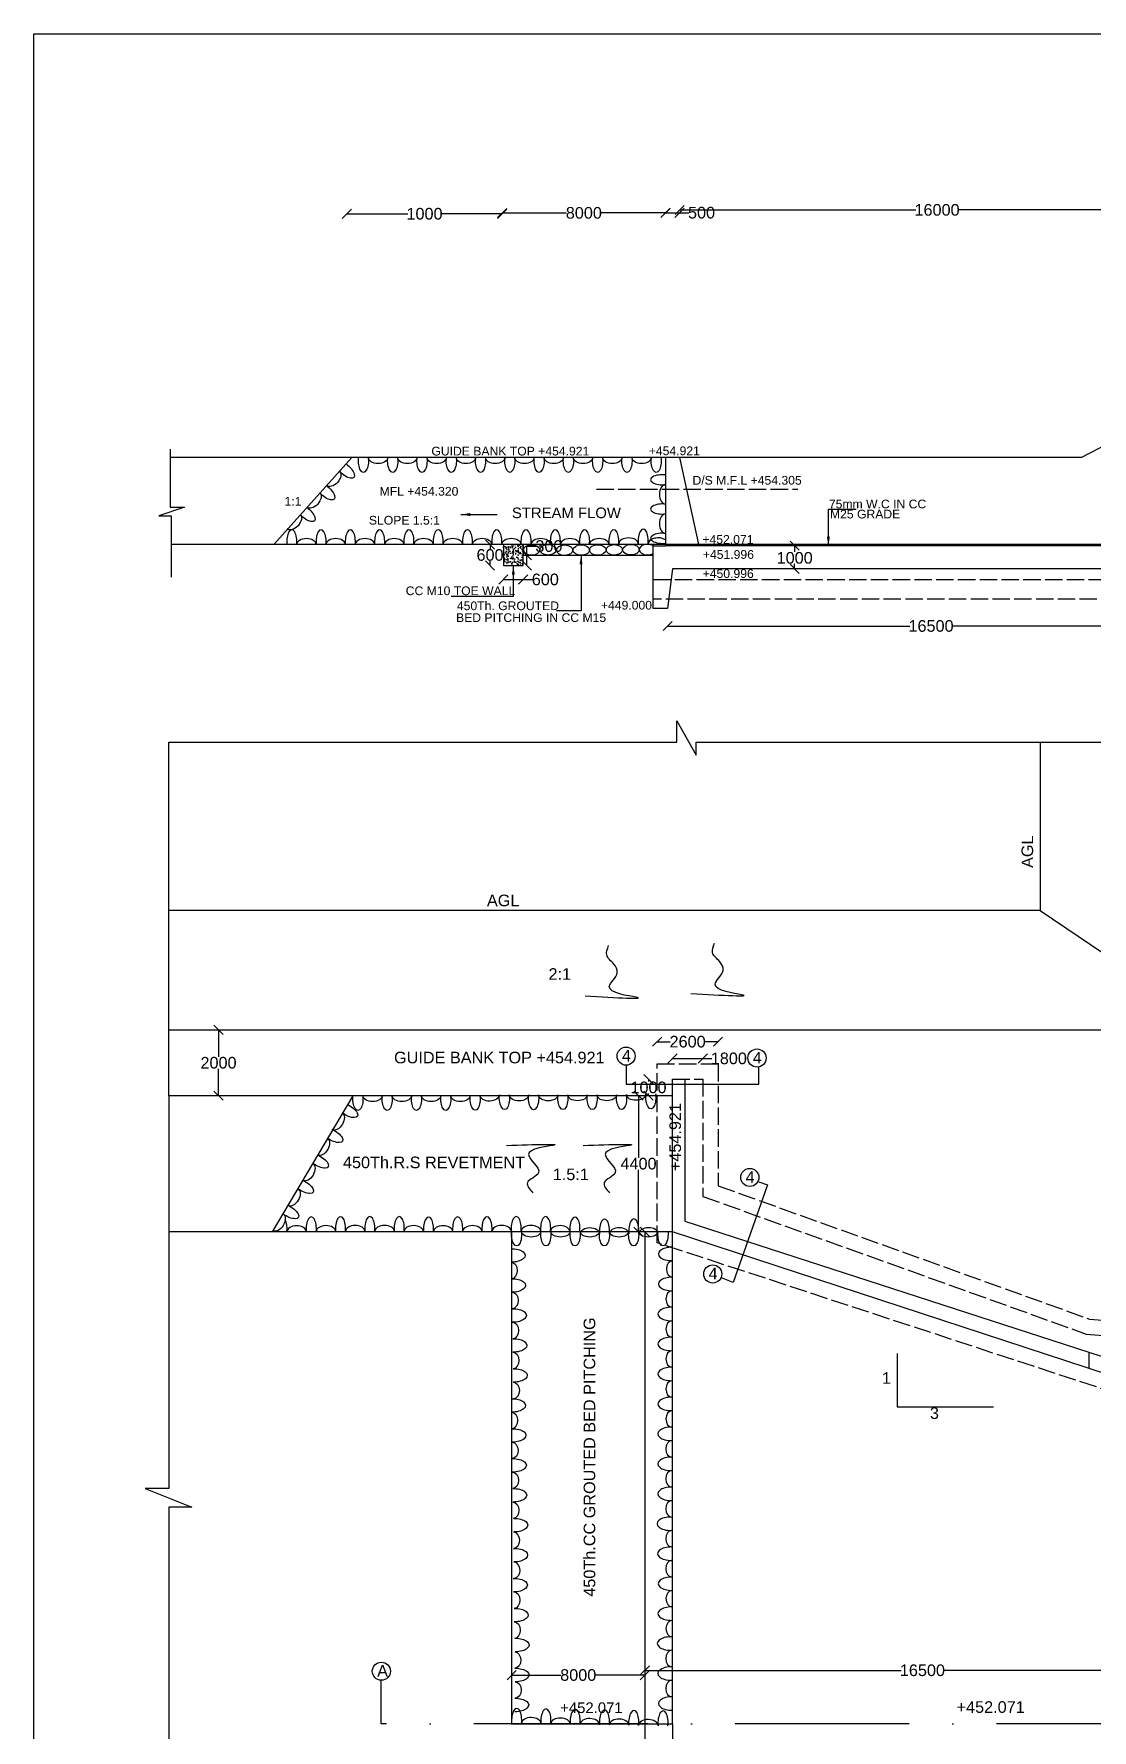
# Model space of a CAD drawing. Header units: millimetres. Extents: x 5124 to 6568637, y 2311 to 91879094.
# Drawn here: x 3696927 to 3707858, y 45938943 to 45956476 of the extents above; entities that cross this region are included whole.
import ezdxf

# ---------------------------------------------------------------- set-up
doc = ezdxf.new("R2010")
doc.units = ezdxf.units.MM
doc.header["$MEASUREMENT"] = 0
doc.linetypes.add('ACAD_ISO02W100', pattern=[15, 12, -3])
doc.linetypes.add('ACAD_ISO10W100', pattern=[18, 12, -3, 0, -3])
for name, color, linetype in [('DIMENSION', 7, 'Continuous'), ('DRAWING', 7, 'Continuous'), ('TEXT', 7, 'Continuous')]:
    doc.layers.add(name, color=color, linetype=linetype)
doc.styles.get("Standard").update_dxf_attribs({"font": 'arial.ttf', "height": 120})
doc.dimstyles.get("Standard").update_dxf_attribs({"dimtxt": 200, "dimasz": 110, "dimexe": 0.18, "dimexo": 0.0625, "dimgap": 0.09, "dimtad": 0, "dimtih": 1, "dimtoh": 1, "dimdec": 0, "dimzin": 0, "dimdsep": 46, "dimtxsty": 'Standard', "dimblk": 'OBLIQUE', "dimcen": 0.09, "dimse1": 1, "dimse2": 1, "dimadec": 0, "dimazin": 0, "dimtfac": 1, "dimtdec": 0, "dimtofl": 0, "dimtmove": 0, "dimatfit": 3, "dimfxl": 1, "dimtolj": 1, "dimtzin": 0, "dimarcsym": 0})

# ---------------------------------------------------------------- blocks, each defined once
blk = doc.blocks.new('_Oblique')
at = {"color": 0, "linetype": 'ByBlock', "lineweight": -2}
blk.add_line((-0.5, -0.5), (0.5, 0.5), dxfattribs=at)
blk = doc.blocks.new('*D90')
at = {"layer": 'Defpoints', "color": 0, "linetype": 'Continuous'}
for p in [(3700160, 45954596), (3701764, 45954617), (3701764, 45954596)]:
    blk.add_point(p, dxfattribs=at)
at = {"layer": 'DIMENSION', "color": 0, "linetype": 'Continuous', "lineweight": -2}
for p, q in [((3700160, 45954617), (3700789, 45954617)), ((3701764, 45954617), (3701136, 45954617))]:
    blk.add_line(p, q, dxfattribs=at)
at = {"layer": 'DIMENSION', "color": 0, "linetype": 'Continuous', "lineweight": -2, "xscale": 95, "yscale": 95, "zscale": 95, "rotation": 180}
blk.add_blockref('_Oblique', (3700160, 45954617), dxfattribs=at)
at = {"layer": 'DIMENSION', "color": 0, "linetype": 'Continuous', "lineweight": -2, "xscale": 95, "yscale": 95, "zscale": 95}
blk.add_blockref('_Oblique', (3701764, 45954617), dxfattribs=at)
at = {"layer": 'DIMENSION', "color": 0, "linetype": 'Continuous', "insert": (3700962, 45954617), "char_height": 120, "attachment_point": 5}
blk.add_mtext('\\A1;1000', dxfattribs=at)
blk = doc.blocks.new('*D91')
at = {"layer": 'Defpoints', "color": 0, "linetype": 'Continuous'}
for p in [(3701764, 45954596), (3703452, 45954626), (3703452, 45952097)]:
    blk.add_point(p, dxfattribs=at)
at = {"layer": 'DIMENSION', "color": 0, "linetype": 'Continuous', "lineweight": -2}
for p, q in [((3701764, 45954626), (3702429, 45954626)), ((3703452, 45954626), (3702787, 45954626))]:
    blk.add_line(p, q, dxfattribs=at)
at = {"layer": 'DIMENSION', "color": 0, "linetype": 'Continuous', "lineweight": -2, "xscale": 95, "yscale": 95, "zscale": 95, "rotation": 180}
blk.add_blockref('_Oblique', (3701764, 45954626), dxfattribs=at)
at = {"layer": 'DIMENSION', "color": 0, "linetype": 'Continuous', "lineweight": -2, "xscale": 95, "yscale": 95, "zscale": 95}
blk.add_blockref('_Oblique', (3703452, 45954626), dxfattribs=at)
at = {"layer": 'DIMENSION', "color": 0, "linetype": 'Continuous', "insert": (3702608, 45954626), "char_height": 120, "attachment_point": 5}
blk.add_mtext('\\A1;8000', dxfattribs=at)
blk = doc.blocks.new('*D92')
at = {"layer": 'Defpoints', "color": 0, "linetype": 'Continuous'}
for p in [(3703597, 45954628), (3703452, 45952097), (3703597, 45952097)]:
    blk.add_point(p, dxfattribs=at)
at = {"layer": 'DIMENSION', "color": 0, "linetype": 'Continuous', "lineweight": -2}
for p, q in [((3703452, 45954628), (3703597, 45954628)), ((3703597, 45954628), (3703692, 45954628))]:
    blk.add_line(p, q, dxfattribs=at)
at = {"layer": 'DIMENSION', "color": 0, "linetype": 'Continuous', "lineweight": -2, "xscale": 95, "yscale": 95, "zscale": 95, "rotation": 180}
blk.add_blockref('_Oblique', (3703452, 45954628), dxfattribs=at)
at = {"layer": 'DIMENSION', "color": 0, "linetype": 'Continuous', "lineweight": -2, "xscale": 95, "yscale": 95, "zscale": 95}
blk.add_blockref('_Oblique', (3703597, 45954628), dxfattribs=at)
at = {"layer": 'DIMENSION', "color": 0, "linetype": 'Continuous', "insert": (3703824, 45954628), "char_height": 120, "attachment_point": 5}
blk.add_mtext('\\A1;500', dxfattribs=at)
blk = doc.blocks.new('*D93')
at = {"layer": 'Defpoints', "color": 0, "linetype": 'Continuous'}
for p in [(3703598, 45954628), (3708916, 45954657), (3708916, 45952704)]:
    blk.add_point(p, dxfattribs=at)
at = {"layer": 'DIMENSION', "color": 0, "linetype": 'Continuous', "lineweight": -2}
for p, q in [((3703598, 45954657), (3706037, 45954657)), ((3708916, 45954657), (3706477, 45954657))]:
    blk.add_line(p, q, dxfattribs=at)
at = {"layer": 'DIMENSION', "color": 0, "linetype": 'Continuous', "lineweight": -2, "xscale": 95, "yscale": 95, "zscale": 95, "rotation": 180}
blk.add_blockref('_Oblique', (3703598, 45954657), dxfattribs=at)
at = {"layer": 'DIMENSION', "color": 0, "linetype": 'Continuous', "lineweight": -2, "xscale": 95, "yscale": 95, "zscale": 95}
blk.add_blockref('_Oblique', (3708916, 45954657), dxfattribs=at)
at = {"layer": 'DIMENSION', "color": 0, "linetype": 'Continuous', "insert": (3706257, 45954657), "char_height": 120, "attachment_point": 5}
blk.add_mtext('\\A1;16000', dxfattribs=at)
blk = doc.blocks.new('*D106')
at = {"layer": 'Defpoints', "color": 0, "linetype": 'Continuous'}
for p in [(3701776, 45950982), (3701982, 45950982), (3701982, 45950837)]:
    blk.add_point(p, dxfattribs=at)
at = {"layer": 'DIMENSION', "color": 0, "linetype": 'Continuous', "lineweight": -2}
for p, q in [((3701776, 45950837), (3701982, 45950837)), ((3701982, 45950837), (3702078, 45950837))]:
    blk.add_line(p, q, dxfattribs=at)
at = {"layer": 'DIMENSION', "color": 0, "linetype": 'Continuous', "lineweight": -2, "xscale": 95, "yscale": 95, "zscale": 95, "rotation": 180}
blk.add_blockref('_Oblique', (3701776, 45950837), dxfattribs=at)
at = {"layer": 'DIMENSION', "color": 0, "linetype": 'Continuous', "lineweight": -2, "xscale": 95, "yscale": 95, "zscale": 95}
blk.add_blockref('_Oblique', (3701982, 45950837), dxfattribs=at)
at = {"layer": 'DIMENSION', "color": 0, "linetype": 'Continuous', "insert": (3702210, 45950837), "char_height": 120, "attachment_point": 5}
blk.add_mtext('\\A1;600', dxfattribs=at)
blk = doc.blocks.new('*D107')
at = {"layer": 'Defpoints', "color": 0, "linetype": 'Continuous'}
for p in [(3701639, 45951198), (3701776, 45951198), (3701776, 45950982)]:
    blk.add_point(p, dxfattribs=at)
at = {"layer": 'DIMENSION', "color": 0, "linetype": 'Continuous', "lineweight": -2}
for p, q in [((3701639, 45951198), (3701639, 45951151)), ((3701639, 45950982), (3701639, 45951028))]:
    blk.add_line(p, q, dxfattribs=at)
at = {"layer": 'DIMENSION', "color": 0, "linetype": 'Continuous', "lineweight": -2, "xscale": 95, "yscale": 95, "zscale": 95}
for p, rotation in [((3701639, 45951198), 90), ((3701639, 45950982), 270)]:
    blk.add_blockref('_Oblique', p, dxfattribs=dict(at, rotation=rotation))
at = {"layer": 'DIMENSION', "color": 0, "linetype": 'Continuous', "insert": (3701639, 45951090), "char_height": 120, "attachment_point": 5}
blk.add_mtext('\\A1;600', dxfattribs=at)
blk = doc.blocks.new('*D108')
at = {"layer": 'Defpoints', "color": 0, "linetype": 'Continuous'}
for p in [(3701982.5, 45951087), (3702019.5, 45951087), (3701982.5, 45950981.5)]:
    blk.add_point(p, dxfattribs=at)
at = {"layer": 'DIMENSION', "color": 0, "linetype": 'Continuous', "lineweight": -2}
for p, q in [((3702019.5, 45951087), (3702019.5, 45951182)), ((3702019.5, 45951182), (3702114.5, 45951182)), ((3702019.5, 45950981.5), (3702019.5, 45951087))]:
    blk.add_line(p, q, dxfattribs=at)
at = {"layer": 'DIMENSION', "color": 0, "linetype": 'Continuous', "lineweight": -2, "xscale": 95, "yscale": 95, "zscale": 95}
for p, rotation in [((3702019.5, 45951087), 90), ((3702019.5, 45950981.5), 270)]:
    blk.add_blockref('_Oblique', p, dxfattribs=dict(at, rotation=rotation))
at = {"layer": 'DIMENSION', "color": 0, "linetype": 'Continuous', "insert": (3702246.909236, 45951182), "char_height": 120, "attachment_point": 5}
blk.add_mtext('\\A1;300', dxfattribs=at)
blk = doc.blocks.new('*D205')
at = {"layer": 'Defpoints', "color": 0, "linetype": 'Continuous'}
for p in [(3704362, 45951186), (3704786, 45951186), (3704362, 45950948)]:
    blk.add_point(p, dxfattribs=at)
at = {"layer": 'DIMENSION', "color": 0, "linetype": 'Continuous', "lineweight": -2}
for p, q in [((3704786, 45951186), (3704786, 45951122)), ((3704786, 45950948), (3704786, 45950999))]:
    blk.add_line(p, q, dxfattribs=at)
at = {"layer": 'DIMENSION', "color": 0, "linetype": 'Continuous', "lineweight": -2, "xscale": 95, "yscale": 95, "zscale": 95}
for p, rotation in [((3704786, 45951186), 90), ((3704786, 45950948), 270)]:
    blk.add_blockref('_Oblique', p, dxfattribs=dict(at, rotation=rotation))
at = {"layer": 'DIMENSION', "color": 0, "linetype": 'Continuous', "insert": (3704786, 45951060), "char_height": 120, "attachment_point": 5}
blk.add_mtext('\\A1;1000', dxfattribs=at)
blk = doc.blocks.new('*D109')
at = {"layer": 'Defpoints', "color": 0, "linetype": 'Continuous'}
for p in [(3708916, 45950948), (3703474, 45950536), (3708916, 45950356)]:
    blk.add_point(p, dxfattribs=at)
at = {"layer": 'DIMENSION', "color": 0, "linetype": 'Continuous', "lineweight": -2}
for p, q in [((3703474, 45950356), (3705975, 45950356)), ((3708916, 45950356), (3706415, 45950356))]:
    blk.add_line(p, q, dxfattribs=at)
at = {"layer": 'DIMENSION', "color": 0, "linetype": 'Continuous', "lineweight": -2, "xscale": 95, "yscale": 95, "zscale": 95, "rotation": 180}
blk.add_blockref('_Oblique', (3703474, 45950356), dxfattribs=at)
at = {"layer": 'DIMENSION', "color": 0, "linetype": 'Continuous', "lineweight": -2, "xscale": 95, "yscale": 95, "zscale": 95}
blk.add_blockref('_Oblique', (3708916, 45950356), dxfattribs=at)
at = {"layer": 'DIMENSION', "color": 0, "linetype": 'Continuous', "insert": (3706195, 45950356), "char_height": 120, "attachment_point": 5}
blk.add_mtext('\\A1;16500', dxfattribs=at)
blk = doc.blocks.new('*D137')
at = {"layer": 'Defpoints', "color": 0, "linetype": 'Continuous'}
for p in [(3703994.5, 45946059), (3703366, 45945829), (3703994.5, 45945829)]:
    blk.add_point(p, dxfattribs=at)
at = {"layer": 'DIMENSION', "color": 0, "linetype": 'Continuous', "lineweight": -2}
for p, q in [((3703366, 45946059), (3703500.16, 45946059)), ((3703994.5, 45946059), (3703860.34, 45946059))]:
    blk.add_line(p, q, dxfattribs=at)
at = {"layer": 'DIMENSION', "color": 0, "linetype": 'Continuous', "lineweight": -2, "xscale": 95, "yscale": 95, "zscale": 95, "rotation": 180}
blk.add_blockref('_Oblique', (3703366, 45946059), dxfattribs=at)
at = {"layer": 'DIMENSION', "color": 0, "linetype": 'Continuous', "lineweight": -2, "xscale": 95, "yscale": 95, "zscale": 95}
blk.add_blockref('_Oblique', (3703994.5, 45946059), dxfattribs=at)
at = {"layer": 'DIMENSION', "color": 0, "linetype": 'Continuous', "insert": (3703680.25, 45946059), "char_height": 120, "attachment_point": 5}
blk.add_mtext('\\A1;2600', dxfattribs=at)
blk = doc.blocks.new('*D138')
at = {"layer": 'Defpoints', "color": 0, "linetype": 'Continuous'}
for p in [(3703837, 45945886), (3703523, 45945672), (3703837, 45945672)]:
    blk.add_point(p, dxfattribs=at)
at = {"layer": 'DIMENSION', "color": 0, "linetype": 'Continuous', "lineweight": -2}
for p, q in [((3703523, 45945886), (3703837, 45945886)), ((3703837, 45945886), (3703932, 45945886))]:
    blk.add_line(p, q, dxfattribs=at)
at = {"layer": 'DIMENSION', "color": 0, "linetype": 'Continuous', "lineweight": -2, "xscale": 95, "yscale": 95, "zscale": 95, "rotation": 180}
blk.add_blockref('_Oblique', (3703523, 45945886), dxfattribs=at)
at = {"layer": 'DIMENSION', "color": 0, "linetype": 'Continuous', "lineweight": -2, "xscale": 95, "yscale": 95, "zscale": 95}
blk.add_blockref('_Oblique', (3703837, 45945886), dxfattribs=at)
at = {"layer": 'DIMENSION', "color": 0, "linetype": 'Continuous', "insert": (3704106, 45945886), "char_height": 120, "attachment_point": 5}
blk.add_mtext('\\A1;1800', dxfattribs=at)
blk = doc.blocks.new('*D139')
at = {"layer": 'Defpoints', "color": 0, "linetype": 'Continuous'}
for p in [(3703276, 45945672), (3703523, 45945672), (3703523, 45945501)]:
    blk.add_point(p, dxfattribs=at)
at = {"layer": 'DIMENSION', "color": 0, "linetype": 'Continuous', "lineweight": -2}
for p, q in [((3703276, 45945672), (3703276, 45945648)), ((3703276, 45945501), (3703276, 45945525))]:
    blk.add_line(p, q, dxfattribs=at)
at = {"layer": 'DIMENSION', "color": 0, "linetype": 'Continuous', "lineweight": -2, "xscale": 95, "yscale": 95, "zscale": 95}
for p, rotation in [((3703276, 45945672), 90), ((3703276, 45945501), 270)]:
    blk.add_blockref('_Oblique', p, dxfattribs=dict(at, rotation=rotation))
at = {"layer": 'DIMENSION', "color": 0, "linetype": 'Continuous', "insert": (3703276, 45945586), "char_height": 120, "attachment_point": 5}
blk.add_mtext('\\A1;1000', dxfattribs=at)
blk = doc.blocks.new('*D140')
at = {"layer": 'Defpoints', "color": 0, "linetype": 'Continuous'}
for p in [(3703366, 45945501), (3703173, 45944094), (3703324, 45944094)]:
    blk.add_point(p, dxfattribs=at)
at = {"layer": 'DIMENSION', "color": 0, "linetype": 'Continuous', "lineweight": -2}
for p, q in [((3703173, 45945501), (3703173, 45944859)), ((3703173, 45944094), (3703173, 45944736))]:
    blk.add_line(p, q, dxfattribs=at)
at = {"layer": 'DIMENSION', "color": 0, "linetype": 'Continuous', "lineweight": -2, "xscale": 95, "yscale": 95, "zscale": 95}
for p, rotation in [((3703173, 45945501), 90), ((3703173, 45944094), 270)]:
    blk.add_blockref('_Oblique', p, dxfattribs=dict(at, rotation=rotation))
at = {"layer": 'DIMENSION', "color": 0, "linetype": 'Continuous', "insert": (3703173, 45944798), "char_height": 120, "attachment_point": 5}
blk.add_mtext('\\A1;4400', dxfattribs=at)
blk = doc.blocks.new('*D141')
at = {"layer": 'Defpoints', "color": 0, "linetype": 'Continuous'}
for p in [(3703277, 45944094), (3703239, 45933812), (3703652, 45933812)]:
    blk.add_point(p, dxfattribs=at)
at = {"layer": 'DIMENSION', "color": 0, "linetype": 'Continuous', "lineweight": -2}
for p, q in [((3703239, 45944094), (3703239, 45938636)), ((3703239, 45933812), (3703239, 45938514))]:
    blk.add_line(p, q, dxfattribs=at)
at = {"layer": 'DIMENSION', "color": 0, "linetype": 'Continuous', "lineweight": -2, "xscale": 95, "yscale": 95, "zscale": 95}
for p, rotation in [((3703239, 45944094), 90), ((3703239, 45933812), 270)]:
    blk.add_blockref('_Oblique', p, dxfattribs=dict(at, rotation=rotation))
at = {"layer": 'DIMENSION', "color": 0, "linetype": 'Continuous', "insert": (3703239, 45938575), "char_height": 120, "attachment_point": 5}
blk.add_mtext('\\A1;31000', dxfattribs=at)
blk = doc.blocks.new('*D142')
at = {"layer": 'Defpoints', "color": 0, "linetype": 'Continuous'}
for p in [(3701862, 45939512), (3703239, 45939512), (3703239, 45939512)]:
    blk.add_point(p, dxfattribs=at)
at = {"layer": 'DIMENSION', "color": 0, "linetype": 'Continuous', "lineweight": -2}
for p, q in [((3701862, 45939512), (3702371, 45939512)), ((3703239, 45939512), (3702729, 45939512))]:
    blk.add_line(p, q, dxfattribs=at)
at = {"layer": 'DIMENSION', "color": 0, "linetype": 'Continuous', "lineweight": -2, "xscale": 95, "yscale": 95, "zscale": 95, "rotation": 180}
blk.add_blockref('_Oblique', (3701862, 45939512), dxfattribs=at)
at = {"layer": 'DIMENSION', "color": 0, "linetype": 'Continuous', "lineweight": -2, "xscale": 95, "yscale": 95, "zscale": 95}
blk.add_blockref('_Oblique', (3703239, 45939512), dxfattribs=at)
at = {"layer": 'DIMENSION', "color": 0, "linetype": 'Continuous', "insert": (3702550, 45939512), "char_height": 120, "attachment_point": 5}
blk.add_mtext('\\A1;8000', dxfattribs=at)
blk = doc.blocks.new('*D143')
at = {"layer": 'Defpoints', "color": 0, "linetype": 'Continuous'}
for p in [(3703239, 45939512), (3708972, 45939584), (3708972, 45939561)]:
    blk.add_point(p, dxfattribs=at)
at = {"layer": 'DIMENSION', "color": 0, "linetype": 'Continuous', "lineweight": -2}
for p, q in [((3703239, 45939561), (3705886, 45939561)), ((3708972, 45939561), (3706326, 45939561))]:
    blk.add_line(p, q, dxfattribs=at)
at = {"layer": 'DIMENSION', "color": 0, "linetype": 'Continuous', "lineweight": -2, "xscale": 95, "yscale": 95, "zscale": 95, "rotation": 180}
blk.add_blockref('_Oblique', (3703239, 45939561), dxfattribs=at)
at = {"layer": 'DIMENSION', "color": 0, "linetype": 'Continuous', "lineweight": -2, "xscale": 95, "yscale": 95, "zscale": 95}
blk.add_blockref('_Oblique', (3708972, 45939561), dxfattribs=at)
at = {"layer": 'DIMENSION', "color": 0, "linetype": 'Continuous', "insert": (3706106, 45939561), "char_height": 120, "attachment_point": 5}
blk.add_mtext('\\A1;16500', dxfattribs=at)
blk = doc.blocks.new('*D208')
at = {"layer": 'Defpoints', "color": 0, "linetype": 'Continuous'}
for p in [(3698834, 45946182), (3698834, 45946182), (3698834, 45945501)]:
    blk.add_point(p, dxfattribs=at)
at = {"layer": 'DIMENSION', "color": 0, "linetype": 'Continuous', "lineweight": -2}
for p, q in [((3698834, 45946182), (3698834, 45945903)), ((3698834, 45945501), (3698834, 45945780))]:
    blk.add_line(p, q, dxfattribs=at)
at = {"layer": 'DIMENSION', "color": 0, "linetype": 'Continuous', "lineweight": -2, "xscale": 95, "yscale": 95, "zscale": 95}
for p, rotation in [((3698834, 45946182), 90), ((3698834, 45945501), 270)]:
    blk.add_blockref('_Oblique', p, dxfattribs=dict(at, rotation=rotation))
at = {"layer": 'DIMENSION', "color": 0, "linetype": 'Continuous', "insert": (3698834, 45945841), "char_height": 120, "attachment_point": 5}
blk.add_mtext('\\A1;2000', dxfattribs=at)

msp = doc.modelspace()

# ---------------------------------------------------------------- hatches: boundary and pattern name
at = {"layer": 'DRAWING', "linetype": 'Continuous'}
h = msp.add_hatch(dxfattribs=at)
h.set_pattern_fill('AR-CONC', color=256, scale=10, style=0)
h.set_pattern_definition([(50, (0, 0), (71.72601826, -6.2752135), [7.5, -82.5]), (355, (0, 0), (-13.87513336, 75.21921337), [6, -66]), (100.4514, (5.98, -0.52), (57.85093817, 68.94395421), [6.374019, -70.1142112]), (46.1842, (0, 20), (106.72410486, -16.55190143), [11.25, -123.75]), (96.6356, (8.89, 18.62), (93.46627055, 97.4117871), [9.5610288, -105.1713]), (351.1842, (0, 20), (93.46619451, 97.4118601), [9, -99]), (21, (10, 15), (59.69070521, -40.26188907), [7.5, -82.5]), (326, (10, 15), (24.33153319, 72.5150045), [6, -66]), (71.4514, (14.974, 11.645), (84.02226286, 32.25304967), [6.374019, -70.1142112]), (37.5, (0, 0), (1.215985532, 33.289385383), [0, -65.2, 0, -67, 0, -66.25]), (7.5, (0, 0), (26.306953744, 39.441171188), [0, -38.2, 0, -63.7, 0, -25.25]), (327.5, (-22.3, 0), (53.382243617, -2.255487173), [0, -25, 0, -78, 0, -103.5]), (317.5, (-32.3, 0), (58.318616934, 10.010498233), [0, -32.5, 0, -51.8, 0, -73.5])])
h.paths.add_polyline_path([(3701982.5, 45951197.5), (3701776.5, 45951197.5), (3701776.5, 45950981.5), (3701982.5, 45950981.5)])

# ---------------------------------------------------------------- linework, layer by layer
at = {"layer": 'Defpoints', "linetype": 'Continuous'}
msp.add_lwpolyline([(3696927, 45956476.5), (3742372, 45956476.5), (3742372, 45926989), (3696927, 45926989)], close=True, dxfattribs=at)
at = {"layer": 'DIMENSION', "linetype": 'Continuous'}
for points in [[(3703044.5, 45945816.3), (3703044.5, 45945620), (3704414.5, 45945620), (3704414.5, 45945795.5)], [(3704416, 45944609), (3704505, 45944578.5), (3704149.5, 45943571), (3704028.5, 45943617)]]:
    msp.add_lwpolyline(points, dxfattribs=at)
for centre in [(3703044.5, 45945910), (3704397.2, 45945890.2), (3704322.7, 45944656.2), (3703939.7, 45943658.2), (3700516.2, 45939551.7)]:
    msp.add_circle(centre, 93.7, dxfattribs=at)
at = {"layer": 'DRAWING', "linetype": 'Continuous'}
for p, q in [((3703523.1, 45944094.2), (3703523.1, 45945671.9)), ((3708972.5, 45942304.3), (3703523.1, 45944094.2))]:
    msp.add_line(p, q, dxfattribs=at)
at = {"layer": 'DRAWING', "linetype": 'ACAD_ISO02W100', "ltscale": 15}
for p, q in [((3703523.1, 45945671.9), (3703837.4, 45945671.9)), ((3703837.4, 45945671.9), (3703837.4, 45944460)), ((3703837.4, 45944460), (3707798.4, 45943037.3)), ((3707798.4, 45943037.3), (3708958.6, 45942934.1))]:
    msp.add_line(p, q, dxfattribs=at)
at = {"layer": 'DRAWING', "linetype": 'Continuous'}
for points in [[(3708916, 45952704.5), (3707750, 45952097), (3703451.5, 45952097)], [(3698333.5, 45952185.5), (3698333.5, 45951586), (3698481.5, 45951586), (3698217, 45951494.5), (3698344, 45951494.5), (3698344, 45950861)], [(3703451.5, 45952097), (3698330, 45952097)], [(3700210.5, 45952097), (3699404.5, 45951197.5)], [(3703451.5, 45952097), (3703451.5, 45951185.5)], [(3703597, 45952097), (3703794.5, 45951185.5)], [(3703451.5, 45951197.5), (3698344, 45951197.5)], [(3708915, 45951197.5), (3703451.5, 45951197.5)], [(3708916, 45950948), (3703525, 45950948), (3703473.5, 45950535.5), (3703323, 45950535.5), (3703323, 45951185.5), (3703451.5, 45951185.5)], [(3708915, 45951185.5), (3703451.5, 45951185.5)], [(3698319.5, 45945501), (3698319.5, 45949156.5), (3703568.5, 45949156.5), (3703568.5, 45949377), (3703768, 45949020), (3703768, 45949156.5), (3712672, 45949156.5), (3712672, 45949470), (3712852, 45948980), (3712852, 45949156.5), (3718802, 45949156.5)], [(3707322, 45949156.5), (3707322, 45947415), (3698319.5, 45947415)], [(3707322, 45947415), (3709149, 45946181.5)], [(3698319.5, 45946181.5), (3709149, 45946181.5)], [(3703652, 45945671.9), (3703652, 45944203.5), (3708972.5, 45942477.5)], [(3698319.5, 45945501), (3698319.5, 45941439.5), (3698076.5, 45941439.5), (3698559.5, 45941247.5), (3698319.5, 45941247.5), (3698319.5, 45937846), (3697992, 45937846), (3698636, 45937617.5), (3698377, 45937617.5), (3698377, 45931278.5), (3735415, 45931278.5), (3735395.5, 45939008)], [(3703523.1, 45945501), (3698319.5, 45945501)], [(3700223, 45945501), (3699388.5, 45944094.2)], [(3703523.1, 45944094.2), (3698327, 45944094.2)], [(3705844.5, 45942837.5), (3705844.5, 45942285.5), (3706841.5, 45942285.5)], [(3707825, 45942849.8), (3707824.2, 45942681.5)], [(3703523.1, 45939008), (3703523.1, 45933921.8)]]:
    msp.add_lwpolyline(points, dxfattribs=at)
at = {"layer": 'DRAWING', "linetype": 'ACAD_ISO02W100', "ltscale": 15}
for points in [[(3702737.5, 45951769), (3704818.5, 45951769)], [(3708972.5, 45942139), (3703366, 45943980.5), (3703366, 45945829), (3703994.5, 45945829), (3703994.5, 45944570.5), (3707832.5, 45943192), (3708972.5, 45943090.5)]]:
    msp.add_lwpolyline(points, dxfattribs=at)
at = {"layer": 'DRAWING', "linetype": 'Continuous'}
for points in [[(3701982.5, 45951197.5), (3701776.5, 45951197.5), (3701776.5, 45950981.5), (3701982.5, 45950981.5)], [(3703323, 45951197.5), (3701982.5, 45951197.5), (3701982.5, 45951087), (3703323, 45951087)], [(3703523.1, 45944094.2), (3701861.5, 45944094.2), (3701861.5, 45939008), (3703523.1, 45939008)]]:
    msp.add_lwpolyline(points, close=True, dxfattribs=at)
at = {"layer": 'DRAWING', "linetype": 'ACAD_ISO02W100', "ltscale": 15}
msp.add_lwpolyline([(3703323, 45950838), (3709709.5, 45950838), (3709709.5, 45950632), (3703323, 45950632)], close=True, dxfattribs=at)
at = {"layer": 'DRAWING', "linetype": 'ACAD_ISO10W100', "ltscale": 150}
msp.add_lwpolyline([(3735671.5, 45939008), (3700513, 45939008), (3700513, 45939462.5)], dxfattribs=at)
at = {"layer": 'DRAWING', "extrusion": (0, 0, -1)}
for centre, major_axis, ratio, start_param, end_param in [((3700331, 45952067.5), (0, -124), 0.4233871, 4.4721825, 8.0941882), ((3700482.2, 45952097), (-100.3, 0), 0.6159741, 3.1415927, 6.2831853), ((3700633.5, 45952067.5), (0, -124), 0.4233871, 4.4721825, 8.0941882), ((3700784.7, 45952097), (-100.3, 0), 0.6159741, 3.1415927, 6.2831853), ((3700936, 45952067.5), (0, -124), 0.4233871, 4.4721825, 8.0941882), ((3701087.2, 45952097), (-100.3, 0), 0.6159741, 3.1415927, 6.2831853), ((3701238.5, 45952067.5), (0, -124), 0.4233871, 4.4721825, 8.0941882), ((3701389.7, 45952097), (-100.3, 0), 0.6159741, 3.1415927, 6.2831853), ((3701541, 45952067.5), (0, -124), 0.4233871, 4.4721825, 8.0941882), ((3701692.2, 45952097), (-100.3, 0), 0.6159741, 3.1415927, 6.2831853), ((3701843.5, 45952067.5), (0, -124), 0.4233871, 4.4721825, 8.0941882), ((3701994.7, 45952097), (-100.3, 0), 0.6159741, 3.1415927, 6.2831853), ((3702145.9, 45952067.5), (0, -124), 0.4233871, 4.4721825, 8.0941882), ((3702297.2, 45952097), (-100.3, 0), 0.6159741, 3.1415927, 6.2831853), ((3702448.4, 45952067.3), (0, -124), 0.4233871, 4.4721825, 8.0941882), ((3702599.7, 45952096.8), (-100.3, 0), 0.6159741, 3.1415927, 6.2831853), ((3702750.9, 45952067.3), (0, -124), 0.4233871, 4.4721825, 8.0941882), ((3702902.2, 45952096.8), (-100.3, 0), 0.6159741, 3.1415927, 6.2831853), ((3703053.4, 45952067.3), (0, -124), 0.4233871, 4.4721825, 8.0941882), ((3703204.7, 45952096.8), (-100.3, 0), 0.6159741, 3.1415927, 6.2831853), ((3703355.9, 45952067.3), (0, -124), 0.4233871, 4.4721825, 8.0941882), ((3700016.9, 45951881.9), (-67.5, -74.1), 0.6159741, 3.1415927, 6.2831853), ((3700140.5, 45951973.9), (91.7, -83.5), 0.4233871, 4.4721825, 8.0941882), ((3699813.3, 45951658.2), (-67.5, -74.1), 0.6159741, 3.1415927, 6.2831853), ((3699813.3, 45951658.2), (-67.5, -74.1), 0.6159741, 3.1415927, 6.2831853), ((3699936.9, 45951750.2), (91.7, -83.5), 0.4233871, 4.4721825, 8.0941882), ((3699733.3, 45951526.4), (91.7, -83.5), 0.4233871, 4.4721825, 8.0941882), ((3699609.7, 45951434.4), (-67.5, -74.1), 0.6159741, 3.1415927, 6.2831853), ((3699609.7, 45951434.4), (-67.5, -74.1), 0.6159741, 3.1415927, 6.2831853), ((3700162.7, 45945351.7), (106.7, -63.2), 0.4233871, 4.4721825, 8.0941882), ((3700274, 45945471.9), (0.1, -124), 0.4233871, 4.4721825, 8.0941882), ((3700425.2, 45945501.6), (-100.3, -0.1), 0.6159741, 3.1415927, 6.2831853), ((3700576.5, 45945472.2), (0.1, -124), 0.4233871, 4.4721825, 8.0941882), ((3700727.7, 45945501.8), (-100.3, -0.1), 0.6159741, 3.1415927, 6.2831853), ((3700879, 45945472.4), (0.1, -124), 0.4233871, 4.4721825, 8.0941882), ((3701030.2, 45945502), (-100.3, -0.1), 0.6159741, 3.1415927, 6.2831853), ((3701181.5, 45945472.6), (0.1, -124), 0.4233871, 4.4721825, 8.0941882), ((3701332.7, 45945502.2), (-100.3, -0.1), 0.6159741, 3.1415927, 6.2831853), ((3701484.6, 45945474), (2.8, -124), 0.4233871, 4.4721825, 8.0941882), ((3701635.2, 45945506.9), (-100.2, -2.3), 0.6159741, 3.1415927, 6.2831853), ((3701787, 45945480.9), (2.8, -124), 0.4233871, 4.4721825, 8.0941882), ((3701937.8, 45945509.8), (-100.3, -0.1), 0.6159741, 3.1415927, 6.2831853), ((3702089.1, 45945480.5), (0.1, -124), 0.4233871, 4.4721825, 8.0941882), ((3702240.3, 45945510.1), (-100.3, -0.1), 0.6159741, 3.1415927, 6.2831853), ((3702391.6, 45945480.7), (0.1, -124), 0.4233871, 4.4721825, 8.0941882), ((3702542.8, 45945510.3), (-100.3, -0.1), 0.6159741, 3.1415927, 6.2831853), ((3702694.1, 45945480.9), (0.1, -124), 0.4233871, 4.4721825, 8.0941882), ((3702845.3, 45945510.5), (-100.3, -0.1), 0.6159741, 3.1415927, 6.2831853), ((3702997.2, 45945482.3), (2.8, -124), 0.4233871, 4.4721825, 8.0941882), ((3703147.7, 45945515.2), (-100.2, -2.3), 0.6159741, 3.1415927, 6.2831853), ((3703299.6, 45945489.2), (2.8, -124), 0.4233871, 4.4721825, 8.0941882), ((3700060.2, 45945236.6), (-51.1, -86.3), 0.6159741, 3.1415927, 6.2831853), ((3699908.3, 45944974.9), (-49.2, -87.4), 0.6159741, 3.1415927, 6.2831853), ((3700008.2, 45945092.2), (108.1, -60.8), 0.4233871, 4.4721825, 8.0941882), ((3699859.8, 45944828.6), (108.1, -60.8), 0.4233871, 4.4721825, 8.0941882), ((3699757.9, 45944712.4), (-51.1, -86.3), 0.6159741, 3.1415927, 6.2831853), ((3699603.8, 45944452.1), (-51.1, -86.3), 0.6159741, 3.1415927, 6.2831853), ((3699706.2, 45944567.2), (106.7, -63.2), 0.4233871, 4.4721825, 8.0941882), ((3699552.1, 45944307), (106.7, -63.2), 0.4233871, 4.4721825, 8.0941882), ((3699449.6, 45944191.9), (-51.1, -86.3), 0.6159741, 3.1415927, 6.2831853), ((3701913.1, 45944071.6), (0, -124), 0.4233871, 4.4721825, 8.0941882), ((3702064.4, 45944101.1), (-100.3, 0), 0.6159741, 3.1415927, 6.2831853), ((3702215.6, 45944071.6), (0, -124), 0.4233871, 4.4721825, 8.0941882), ((3702366.9, 45944101.1), (-100.3, 0), 0.6159741, 3.1415927, 6.2831853), ((3702518.1, 45944071.6), (0, -124), 0.4233871, 4.4721825, 8.0941882), ((3702669.4, 45944101.1), (-100.3, 0), 0.6159741, 3.1415927, 6.2831853), ((3702820.6, 45944071.6), (0, -124), 0.4233871, 4.4721825, 8.0941882), ((3702971.8, 45944101.1), (-100.3, 0), 0.6159741, 3.1415927, 6.2831853), ((3703123.1, 45944071.6), (0, -124), 0.4233871, 4.4721825, 8.0941882), ((3703274.3, 45944101.1), (-100.3, 0), 0.6159741, 3.1415927, 6.2831853), ((3703425.6, 45944071.6), (0, -124), 0.4233871, 4.4721825, 8.0941882), ((3701862.4, 45943849.5), (139, 1.8), 0.5, 4.6728103, 7.8935603), ((3701858.9, 45943694.2), (1.1, -85.2), 0.7243402, 3.1415927, 6.2831853), ((3701866.4, 45943538.8), (139, 1.8), 0.5, 4.6728103, 7.8935603), ((3701868.3, 45943383.5), (1.1, -85.2), 0.7243402, 3.1415927, 6.2831853), ((3701875.8, 45943228.8), (139, 1.8), 0.5, 4.6728103, 7.8935603), ((3701872.3, 45943073.5), (1.1, -85.2), 0.7243402, 3.1415927, 6.2831853), ((3701879.8, 45942918.9), (139, 1.8), 0.5, 4.6728103, 7.8935603), ((3701876.3, 45942763.6), (1.1, -85.2), 0.7243402, 3.1415927, 6.2831853), ((3701883.7, 45942609), (139, 1.8), 0.5, 4.6728103, 7.8935603), ((3701880.2, 45942453.7), (1.1, -85.2), 0.7243402, 3.1415927, 6.2831853), ((3701866.1, 45942299.1), (139, 1.8), 0.5, 4.6728103, 7.8935603), ((3701862.6, 45942143.8), (1.1, -85.2), 0.7243402, 3.1415927, 6.2831853), ((3701871.3, 45941989.7), (139, 1.8), 0.5, 4.6728103, 7.8935603), ((3701867.7, 45941834.4), (1.1, -85.2), 0.7243402, 3.1415927, 6.2831853), ((3701875.2, 45941679.8), (139, 1.8), 0.5, 4.6728103, 7.8935603), ((3701871.7, 45941525.1), (1.1, -85.2), 0.7243402, 3.1415927, 6.2831853), ((3701879.2, 45941370.5), (139, 1.8), 0.5, 4.6728103, 7.8935603), ((3701875.7, 45941215.1), (1.1, -85.2), 0.7243402, 3.1415927, 6.2831853), ((3701889.8, 45941061.1), (139, 1.8), 0.5, 4.6728103, 7.8935603), ((3701880.8, 45940905.8), (1.1, -85.2), 0.7243402, 3.1415927, 6.2831853), ((3701888.3, 45940751.2), (139, 1.8), 0.5, 4.6728103, 7.8935603), ((3701884.8, 45940595.9), (1.1, -85.2), 0.7243402, 3.1415927, 6.2831853), ((3701885.6, 45940441.1), (139, 1.8), 0.5, 4.6728103, 7.8935603), ((3701886, 45940286.4), (1.1, -85.2), 0.7243402, 3.1415927, 6.2831853), ((3701893.5, 45940131.8), (139, 1.8), 0.5, 4.6728103, 7.8935603), ((3701890, 45939976.5), (1.1, -85.2), 0.7243402, 3.1415927, 6.2831853), ((3701904.1, 45939822.5), (139, 1.8), 0.5, 4.6728103, 7.8935603), ((3701895.1, 45939667.1), (1.1, -85.2), 0.7243402, 3.1415927, 6.2831853), ((3701902.6, 45939512.5), (139, 1.8), 0.5, 4.6728103, 7.8935603), ((3701899.1, 45939357.2), (1.1, -85.2), 0.7243402, 3.1415927, 6.2831853), ((3701899.9, 45939202.5), (139, 1.8), 0.5, 4.6728103, 7.8935603)]:
    msp.add_ellipse(centre, major_axis=major_axis, ratio=ratio, start_param=start_param, end_param=end_param, dxfattribs=at)
at = {"layer": 'DRAWING'}
for centre, major_axis, ratio, start_param, end_param in [((3703422, 45951868), (-124, 0), 0.4233871, 4.4721825, 8.0941882), ((3703422, 45951868), (-124, 0), 0.4233871, 4.4721825, 8.0941882), ((3703451.5, 45951716.8), (0, -100.3), 0.6159741, 3.1415927, 6.2831853), ((3703451.5, 45951716.8), (0, -100.3), 0.6159741, 3.1415927, 6.2831853), ((3703422, 45951565.5), (-124, 0), 0.4233871, 4.4721825, 8.0941882), ((3703422, 45951565.5), (-124, 0), 0.4233871, 4.4721825, 8.0941882), ((3703221.6, 45951234.7), (0, 124), 0.4233871, 4.4721825, 8.0941882), ((3703451.5, 45951414.3), (0, -100.3), 0.6159741, 3.1415927, 6.2831853), ((3703451.5, 45951414.3), (0, -100.3), 0.6159741, 3.1415927, 6.2831853), ((3699591, 45951227), (0, 124), 0.4233871, 4.4721825, 8.0941882), ((3699742.2, 45951197.5), (-100.3, 0), 0.6159741, 3.1415927, 6.2831853), ((3699893.5, 45951227), (0, 124), 0.4233871, 4.4721825, 8.0941882), ((3700044.7, 45951197.5), (-100.3, 0), 0.6159741, 3.1415927, 6.2831853), ((3700196, 45951227), (0, 124), 0.4233871, 4.4721825, 8.0941882), ((3700347.2, 45951197.5), (-100.3, 0), 0.6159741, 3.1415927, 6.2831853), ((3700498.5, 45951227), (0, 124), 0.4233871, 4.4721825, 8.0941882), ((3700649.7, 45951197.5), (-100.3, 0), 0.6159741, 3.1415927, 6.2831853), ((3700801, 45951227), (0, 124), 0.4233871, 4.4721825, 8.0941882), ((3700952.2, 45951197.5), (-100.3, 0), 0.6159741, 3.1415927, 6.2831853), ((3701103.5, 45951227), (0, 124), 0.4233871, 4.4721825, 8.0941882), ((3701254.7, 45951197.5), (-100.3, 0), 0.6159741, 3.1415927, 6.2831853), ((3701405.9, 45951227), (0, 124), 0.4233871, 4.4721825, 8.0941882), ((3701557.2, 45951197.5), (-100.3, 0), 0.6159741, 3.1415927, 6.2831853), ((3701708.4, 45951227), (0, 124), 0.4233871, 4.4721825, 8.0941882), ((3701859.7, 45951197.5), (-100.3, 0), 0.6159741, 3.1415927, 6.2831853), ((3702010.9, 45951227), (0, 124), 0.4233871, 4.4721825, 8.0941882), ((3702162.2, 45951197.5), (-100.3, 0), 0.6159741, 3.1415927, 6.2831853), ((3702313.4, 45951227), (0, 124), 0.4233871, 4.4721825, 8.0941882), ((3702464.7, 45951197.5), (-100.3, 0), 0.6159741, 3.1415927, 6.2831853), ((3702615.9, 45951227), (0, 124), 0.4233871, 4.4721825, 8.0941882), ((3702767.2, 45951197.5), (-100.3, 0), 0.6159741, 3.1415927, 6.2831853), ((3702918.4, 45951227), (0, 124), 0.4233871, 4.4721825, 8.0941882), ((3703070.3, 45951205.2), (-100.3, 0), 0.6159741, 3.1415927, 6.2831853), ((3703372.8, 45951205.2), (-100.3, 0), 0.6159741, 4.9401433, 6.2831853), ((3703373.1, 45951207), (-100.3, 0), 0.6159741, 3.8149506, 6.2831853), ((3703422, 45951263), (-124, 0), 0.4233871, 4.4721825, 8.0941882), ((3703422, 45951263), (-124, 0), 0.4233871, 4.4721825, 8.0941882), ((3699489.8, 45944123.5), (-0.6, 124), 0.4233871, 4.4721825, 5.5919928), ((3699792.3, 45944124.9), (-0.6, 124), 0.4233871, 4.4721825, 8.0941882), ((3700094.8, 45944126.4), (-0.6, 124), 0.4233871, 4.4721825, 8.0941882), ((3700397.3, 45944127.8), (-0.6, 124), 0.4233871, 4.4721825, 8.0941882), ((3700700.4, 45944128.1), (2.1, 124), 0.4233871, 4.4721825, 8.0941882), ((3701002.9, 45944122.8), (2.1, 124), 0.4233871, 4.4721825, 8.0941882), ((3701304.9, 45944124.9), (-0.6, 124), 0.4233871, 4.4721825, 8.0941882), ((3701607.4, 45944126.3), (-0.6, 124), 0.4233871, 4.4721825, 8.0941882), ((3701909.9, 45944127.8), (-0.6, 124), 0.4233871, 4.4721825, 8.0941882), ((3702213, 45944128.1), (2.1, 124), 0.4233871, 4.4721825, 8.0941882), ((3702515.5, 45944122.8), (2.1, 124), 0.4233871, 4.4721825, 8.0941882), ((3702822, 45944102.3), (-0.6, 124), 0.4233871, 4.4721825, 8.0941882), ((3703124.5, 45944103.7), (-0.6, 124), 0.4233871, 4.4721825, 8.0941882), ((3699489.8, 45944123.5), (-0.6, 124), 0.4233871, 8.0171518, 8.0941882), ((3699641.2, 45944094.7), (-100.3, -0.5), 0.6159741, 3.1415927, 6.2831853), ((3699943.7, 45944096.1), (-100.3, -0.5), 0.6159741, 3.1415927, 6.2831853), ((3700246.2, 45944097.6), (-100.3, -0.5), 0.6159741, 3.1415927, 6.2831853), ((3700548.7, 45944099), (-100.3, -0.5), 0.6159741, 3.1415927, 6.2831853), ((3700851.1, 45944096), (-100.2, 1.7), 0.6159741, 3.1415927, 6.2831853), ((3701153.8, 45944094.7), (-100.3, -0.5), 0.6159741, 3.1415927, 6.2831853), ((3701456.3, 45944096.1), (-100.3, -0.5), 0.6159741, 3.1415927, 6.2831853), ((3701758.8, 45944097.5), (-100.3, -0.5), 0.6159741, 3.1415927, 6.2831853), ((3702061.3, 45944099), (-100.3, -0.5), 0.6159741, 3.1415927, 6.2831853), ((3702363.7, 45944095.9), (-100.2, 1.7), 0.6159741, 3.1415927, 6.2831853), ((3702670.9, 45944072.1), (-100.3, -0.5), 0.6159741, 3.1415927, 6.2831853), ((3702973.3, 45944073.5), (-100.3, -0.5), 0.6159741, 3.1415927, 6.2831853), ((3703275.8, 45944075), (-100.3, -0.5), 0.6159741, 3.1415927, 6.2831853), ((3703517.6, 45943865.3), (-139, 0), 0.5, 4.6728103, 7.8935603), ((3703523.1, 45943710), (0, -85.2), 0.7243402, 3.1415927, 6.2831853), ((3703517.6, 45943554.5), (-139, 0), 0.5, 4.6728103, 7.8935603), ((3703517.6, 45943399.2), (0, -85.2), 0.7243402, 3.1415927, 6.2831853), ((3703512.1, 45943244.5), (-139, 0), 0.5, 4.6728103, 7.8935603), ((3703517.6, 45943089.3), (0, -85.2), 0.7243402, 3.1415927, 6.2831853), ((3703512.1, 45942934.6), (-139, 0), 0.5, 4.6728103, 7.8935603), ((3703517.6, 45942779.3), (0, -85.2), 0.7243402, 3.1415927, 6.2831853), ((3703512.1, 45942624.6), (-139, 0), 0.5, 4.6728103, 7.8935603), ((3703517.6, 45942469.4), (0, -85.2), 0.7243402, 3.1415927, 6.2831853), ((3703512.1, 45942314.7), (-139, 0), 0.5, 4.6728103, 7.8935603), ((3703517.6, 45942159.4), (0, -85.2), 0.7243402, 3.1415927, 6.2831853), ((3703510.9, 45942005.3), (-139, 0), 0.5, 4.6728103, 7.8935603), ((3703516.4, 45941850), (0, -85.2), 0.7243402, 3.1415927, 6.2831853), ((3703510.9, 45941695.3), (-139, 0), 0.5, 4.6728103, 7.8935603), ((3703516.4, 45941540.6), (0, -85.2), 0.7243402, 3.1415927, 6.2831853), ((3703510.9, 45941385.9), (-139, 0), 0.5, 4.6728103, 7.8935603), ((3703516.4, 45941230.7), (0, -85.2), 0.7243402, 3.1415927, 6.2831853), ((3703504.2, 45941076.5), (-139, 0), 0.5, 4.6728103, 7.8935603), ((3703515.2, 45940921.3), (0, -85.2), 0.7243402, 3.1415927, 6.2831853), ((3703509.7, 45940766.6), (-139, 0), 0.5, 4.6728103, 7.8935603), ((3703515.2, 45940611.4), (0, -85.2), 0.7243402, 3.1415927, 6.2831853), ((3703516.4, 45940456.6), (-139, 0), 0.5, 4.6728103, 7.8935603), ((3703517.9, 45940301.9), (0, -85.2), 0.7243402, 3.1415927, 6.2831853), ((3703512.4, 45940147.2), (-139, 0), 0.5, 4.6728103, 7.8935603), ((3703517.9, 45939991.9), (0, -85.2), 0.7243402, 3.1415927, 6.2831853), ((3703505.7, 45939837.8), (-139, 0), 0.5, 4.6728103, 7.8935603), ((3703516.7, 45939682.6), (0, -85.2), 0.7243402, 3.1415927, 6.2831853), ((3703511.2, 45939527.9), (-139, 0), 0.5, 4.6728103, 7.8935603), ((3703516.7, 45939372.6), (0, -85.2), 0.7243402, 3.1415927, 6.2831853), ((3703517.9, 45939217.9), (-139, 0), 0.5, 4.6728103, 7.8935603), ((3701913.6, 45939043.5), (2.1, 124), 0.4233871, 4.4721825, 8.0941882), ((3702216.1, 45939038.3), (2.1, 124), 0.4233871, 4.4721825, 8.0941882), ((3702518.5, 45939033.1), (2.1, 124), 0.4233871, 4.4721825, 8.0941882), ((3702821, 45939027.8), (2.1, 124), 0.4233871, 4.4721825, 8.0941882), ((3703123.4, 45939022.6), (2.1, 124), 0.4233871, 4.4721825, 8.0941882), ((3703425.9, 45939017.4), (2.1, 124), 0.4233871, 4.4721825, 8.0941882), ((3702064.3, 45939011.4), (-100.2, 1.7), 0.6159741, 3.1415927, 6.2831853), ((3702366.8, 45939006.2), (-100.2, 1.7), 0.6159741, 3.1415927, 6.2831853), ((3702669.2, 45939001), (-100.2, 1.7), 0.6159741, 3.1415927, 6.2831853), ((3702971.7, 45938995.7), (-100.2, 1.7), 0.6159741, 3.1415927, 6.2831853), ((3703274.1, 45938990.5), (-100.2, 1.7), 0.6159741, 3.1415927, 6.2831853)]:
    msp.add_ellipse(centre, major_axis=major_axis, ratio=ratio, start_param=start_param, end_param=end_param, dxfattribs=at)
at = {"layer": 'DRAWING', "linetype": 'Continuous'}
for centre, major_axis, ratio in [((3702068, 45951142.9), (-84.5, -0.6), 0.6390618), ((3702239, 45951144.1), (-85.5, -0.6), 0.6316044), ((3702410, 45951139.7), (-85.5, -0.6), 0.6316044), ((3702581, 45951141), (-85.5, -0.6), 0.6316044), ((3702752, 45951142.3), (-85.5, -0.6), 0.6316044), ((3702923, 45951143.5), (-85.5, -0.6), 0.6316044), ((3703094, 45951144.8), (-85.5, -0.6), 0.6316044)]:
    msp.add_ellipse(centre, major_axis=major_axis, ratio=ratio, dxfattribs=at)
msp.add_ellipse((3703265, 45951146.1), major_axis=(-85.5, -0.6), ratio=0.6316044, start_param=3.9622358, end_param=8.5949009, dxfattribs=at)
for points in [[(3702621.5, 45946533), (3703144.5, 45946519.5), (3702871, 45946628.5), (3702953, 45946772), (3702919, 45946860.5), (3702844, 45946956.5), (3702864.5, 45947052)], [(3703715, 45946557.8), (3704238, 45946544.3), (3703964.5, 45946653.3), (3704046.5, 45946796.8), (3704012.5, 45946885.3), (3703937.5, 45946981.3), (3703958, 45947076.8)], [(3701809, 45944987), (3702286, 45944987), (3702036.5, 45944892), (3702140.5, 45944705.5), (3702026, 45944602), (3702082, 45944495.5)], [(3702601.5, 45944987), (3703078.5, 45944987), (3702829, 45944892), (3702933, 45944705.5), (3702818.5, 45944602), (3702874.5, 45944495.5)]]:
    msp.add_spline(points, degree=3, dxfattribs=at)

# ---------------------------------------------------------------- texts
at = {"layer": 'DIMENSION', "linetype": 'Continuous', "insert": (3705150.5, 45951558.1), "char_height": 90, "width": 746.073, "attachment_point": 1}
msp.add_mtext('M25 GRADE', dxfattribs=at)
at = {"layer": 'TEXT'}
for s, height, p in [('GUIDE BANK TOP +454.921', 90, (3701033, 45952119)), ('+454.921', 90, (3703278.9, 45952122.1)), ('D/S M.F.L +454.305', 90, (3703730.5, 45951817.5)), ('MFL +454.320', 90, (3700497.9, 45951703.7)), ('1:1', 90, (3699516, 45951600)), ('STREAM FLOW', 110, (3701864.5, 45951471)), ('75mm W.C IN CC ', 90, (3705139.6, 45951572.5)), ('SLOPE 1.5:1', 90, (3700387.5, 45951404.5)), ('+452.071', 90, (3703833, 45951206)), ('+451.996', 90, (3703837.6, 45951050.5)), ('+450.996', 90, (3703835.6, 45950853)), ('CC M10 TOE WALL', 90, (3700768, 45950675)), ('BED PITCHING IN CC M15', 90, (3701288, 45950397.7)), ('450Th. GROUTED', 90, (3701296.5, 45950520)), ('+449.000', 90, (3702784.5, 45950526)), ('AGL', 120, (3701606.7, 45947459.3)), ('2:1', 120, (3702242.9, 45946698.8)), ('GUIDE BANK TOP +454.921', 120, (3700647.2, 45945835.5)), ('4', 120, (3703001, 45945854.1)), ('4', 120, (3704353.7, 45945834.2)), ('450Th.R.S REVETMENT', 120, (3700119.7, 45944751.5)), ('1.5:1', 120, (3702287.1, 45944628.1)), ('4', 120, (3704279.2, 45944600.2)), ('4', 120, (3703896.2, 45943602.2)), ('1', 120, (3705687.7, 45942523.2)), ('3', 120, (3706183.4, 45942159.3)), ('A', 120, (3700472.7, 45939495.7)), ('+452.071', 110, (3702363.7, 45939119.4)), ('+452.071', 120, (3706459, 45939121.6))]:
    msp.add_text(s, height=height, dxfattribs=at).set_placement(p)
for s, p in [('AGL', (3707249.9, 45947855.3)), ('+454.921', (3703611.9, 45944721.5)), ('450Th.CC GROUTED BED PITCHING ', (3702726.1, 45940322.1))]:
    msp.add_text(s, height=120, rotation=90, dxfattribs=at).set_placement(p)

# ---------------------------------------------------------------- dimensions: what is measured, and where the dimension line sits
at = {"layer": 'DIMENSION', "linetype": 'Continuous'}
for base, p1, p2, text, picture, middle in [((3701764.5, 45954617), (3700160.5, 45954596.5), (3701764.5, 45954596.5), '1000', '*D90', (3700962.5, 45954617)), ((3703597, 45954627.5), (3703451.5, 45952097), (3703597, 45952097), '500', '*D92', (3703824.5, 45954627.5)), ((3708916, 45954657), (3703597.5, 45954627.5), (3708916, 45952704.5), '16000', '*D93', (3706256.8, 45954657)), ((3701982.5, 45950837), (3701776.5, 45950981.5), (3701982.5, 45950981.5), '600', '*D106', (3702210.3, 45950837)), ((3708916, 45950356.5), (3703473.5, 45950535.5), (3708916, 45950948), '16500', '*D109', (3706194.8, 45950356.5)), ((3703994.5, 45946059), (3703366, 45945829), (3703994.5, 45945829), '2600', '*D137', (3703680.2, 45946059)), ((3703837.4, 45945886.5), (3703523.1, 45945671.9), (3703837.4, 45945671.9), '1800', '*D138', (3704105.9, 45945886.5)), ((3708972.5, 45939561), (3703239, 45939512), (3708972.5, 45939584.5), '16500', '*D143', (3706105.8, 45939561)), ((3703239, 45939512), (3701861.5, 45939512), (3703239, 45939512), '8000', '*D142', (3702550.3, 45939512))]:
    dim = msp.add_linear_dim(base=base, p1=p1, p2=p2, text=text, dimstyle='Standard', override={"dimasz": 95, "dimarcsym": 1}, dxfattribs=at)
    dim.commit()
    dim.dimension.update_dxf_attribs({"geometry": picture, "text_midpoint": middle})
dim = msp.add_linear_dim(base=(3703451.5, 45954625.5), p1=(3701764.5, 45954596.5), p2=(3703451.5, 45952097), text='8000', dimstyle='Standard', override={"dimasz": 95, "dimarcsym": 1}, dxfattribs=at)
dim.commit()
dim.dimension.update_dxf_attribs({"geometry": '*D91', "text_midpoint": (3702608, 45954625.5), "dimtype": 160})
for base, p1, p2, text, picture, middle in [((3701639.5, 45951197.5), (3701776.5, 45950981.5), (3701776.5, 45951197.5), '600', '*D107', (3701639.5, 45951089.5)), ((3702019.5, 45951087), (3701982.5, 45950981.5), (3701982.5, 45951087), '300', '*D108', (3702246.9, 45951182)), ((3698834, 45946181.5), (3698834, 45945501), (3698834, 45946181.5), '2000', '*D208', (3698834, 45945841.2)), ((3703276.5, 45945671.9), (3703523.1, 45945501), (3703523.1, 45945671.9), '1000', '*D139', (3703276.5, 45945586.5)), ((3703173, 45944094.2), (3703366, 45945501), (3703323.5, 45944094.2), '4400', '*D140', (3703173, 45944797.6))]:
    dim = msp.add_linear_dim(base=base, p1=p1, p2=p2, angle=90, text=text, dimstyle='Standard', override={"dimasz": 95, "dimarcsym": 1}, dxfattribs=at)
    dim.commit()
    dim.dimension.update_dxf_attribs({"geometry": picture, "text_midpoint": middle})
for base, p1, p2, text, picture, middle in [((3704786.5, 45951185.5), (3704362.5, 45950948), (3704362.5, 45951185.5), '1000', '*D205', (3704786.5, 45951060.5)), ((3703239, 45933812.5), (3703277, 45944094.2), (3703652, 45933812.5), '31000', '*D141', (3703239, 45938575))]:
    dim = msp.add_linear_dim(base=base, p1=p1, p2=p2, angle=90, text=text, dimstyle='Standard', override={"dimasz": 95, "dimarcsym": 1}, dxfattribs=at)
    dim.commit()
    dim.dimension.update_dxf_attribs({"geometry": picture, "text_midpoint": middle, "dimtype": 160})

# ---------------------------------------------------------------- leaders
at = {"layer": 'DRAWING', "linetype": 'Continuous'}
for points in [[(3705134.5, 45951185.5), (3705134.5, 45951563), (3705422.5, 45951563)], [(3701338.8, 45951508.5), (3701712.5, 45951508.5)], [(3702579.4, 45951087), (3702579.4, 45950514), (3702325, 45950514)], [(3701879.5, 45950981.5), (3701879.5, 45950661.5), (3701239, 45950661.5)]]:
    msp.add_leader(points, dimstyle='Standard', override={"dimasz": 95, "dimgap": 0.09, "dimtad": 0, "dimarcsym": 1}, dxfattribs=at)

doc.saveas('drawing.dxf')
